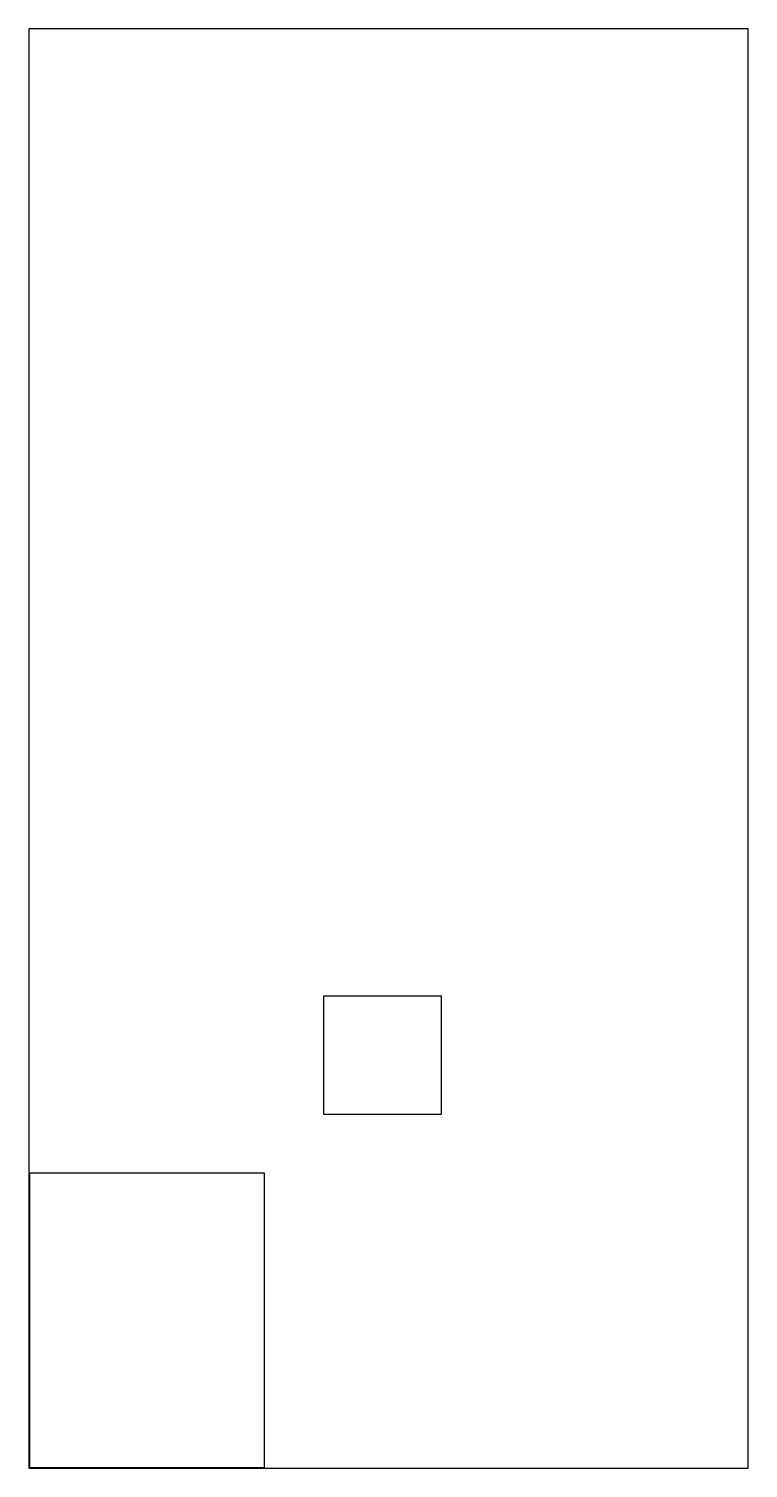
# Model space of a CAD drawing. Header units: millimetres. Extents: x 1000 to 2220, y 2000 to 4440.
import ezdxf

# ---------------------------------------------------------------- set-up
doc = ezdxf.new("R2010")
doc.units = ezdxf.units.MM

msp = doc.modelspace()

# ---------------------------------------------------------------- linework, layer by layer
at = {"layer": 'CUT'}
for points in [[(1500, 2600), (1700, 2600), (1700, 2800), (1500, 2800)], [(1001, 2001), (1400, 2001), (1400, 2500), (1001, 2500)]]:
    msp.add_lwpolyline(points, close=True, dxfattribs=at)
at = {"layer": 'SHEET'}
msp.add_lwpolyline([(1000, 2000), (2220, 2000), (2220, 4440), (1000, 4440)], close=True, dxfattribs=at)

doc.saveas('drawing.dxf')
